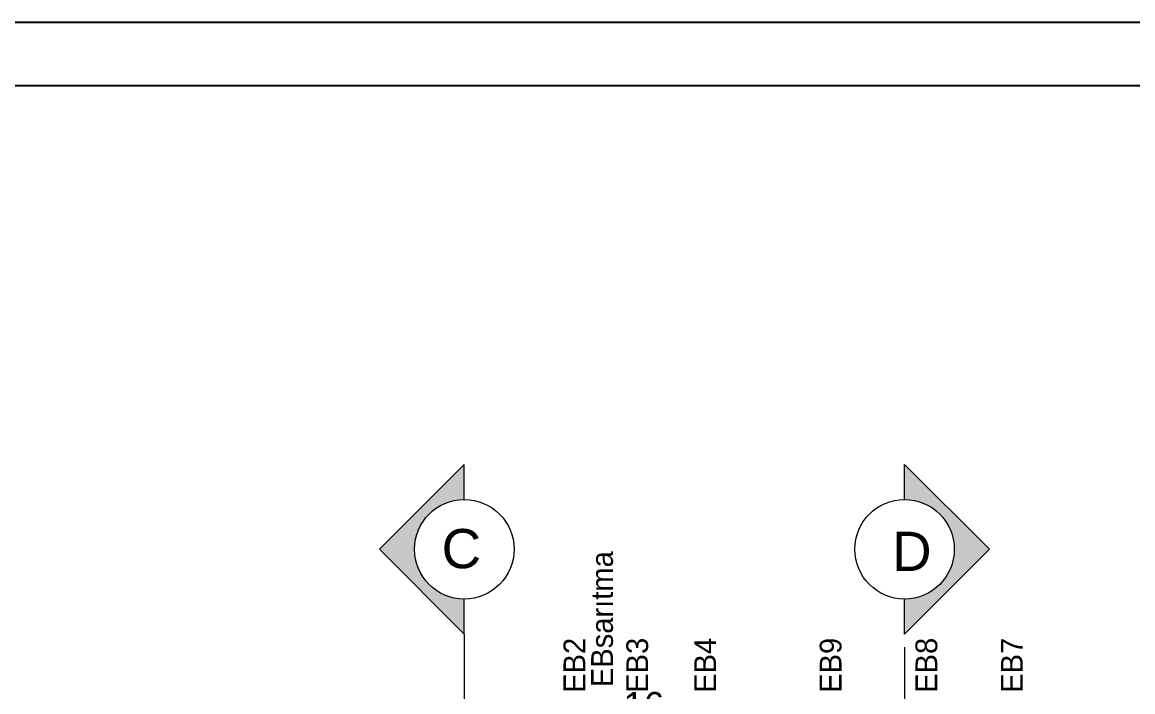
# Model space of a CAD drawing. Header units: millimetres. Extents: x 30084 to 42641, y -1284 to 1636.
# Drawn here: x 34789 to 35299, y 1329 to 1636 of the extents above; entities that cross this region are included whole.
import ezdxf
from ezdxf.enums import TextEntityAlignment as Align

# ---------------------------------------------------------------- set-up
doc = ezdxf.new("R2010")
doc.units = ezdxf.units.MM
for name, color, linetype, lineweight in [('ELK', 1, 'Continuous', 35), ('no3_duvar mevcut', 4, 'Continuous', 35), ('no3_yazı tefriş', 152, 'Continuous', 0)]:
    doc.layers.add(name, color=color, linetype=linetype, lineweight=lineweight)
doc.layers.add('S2000-025 Antet', color=7, linetype='Continuous')
doc.styles.add('20', font='GOTHIC.TTF', dxfattribs={"height": 10})
doc.styles.get("Standard").update_dxf_attribs({"font": 'arial.ttf'})
doc.dimstyles.new('ISO-25', dxfattribs={"dimtxt": 12, "dimasz": 2.5, "dimexe": 1.25, "dimexo": 0.625, "dimtad": 1, "dimdec": 0, "dimtxsty": 'Standard', "dimcen": 2.5, "dimadec": 0, "dimazin": 0, "dimtfac": 1, "dimtdec": 0, "dimtmove": 0, "dimatfit": 3, "dimfxl": 1, "dimarcsym": 0})

# ---------------------------------------------------------------- blocks, each defined once
blk = doc.blocks.new('*D148')
at = {"layer": 'Defpoints', "color": 0, "transparency": 16777216}
for p in [(35071.36, 1298.22), (35055.19, 1270.9), (35071.36, 1270.4)]:
    blk.add_point(p, dxfattribs=at)
at = {"layer": 'no3_duvar mevcut', "color": 0, "lineweight": -2, "transparency": 16777216}
for p, q in [((35063.28, 1298.22), (35065.77, 1315.61)), ((35065.77, 1315.61), (35083.07, 1315.61)), ((35057.69, 1298.22), (35068.86, 1298.22))]:
    blk.add_line(p, q, dxfattribs=at)
at = {"layer": 'no3_duvar mevcut', "color": 0, "linetype": 'Continuous', "lineweight": -2, "transparency": 16777216}
for p, q in [((35055.19, 1294.22), (35055.19, 1299.47)), ((35071.36, 1294.22), (35071.36, 1299.47))]:
    blk.add_line(p, q, dxfattribs=at)
at = {"layer": 'no3_duvar mevcut', "color": 0, "transparency": 16777216}
for points in [[(35057.69, 1298.64), (35057.69, 1297.81), (35055.19, 1298.22)], [(35068.86, 1298.64), (35068.86, 1297.81), (35071.36, 1298.22)]]:
    blk.add_solid(points, dxfattribs=at)
at = {"layer": 'no3_duvar mevcut', "color": 0, "transparency": 16777216, "insert": (35074.42, 1322.36), "char_height": 12, "attachment_point": 5}
blk.add_mtext('16', dxfattribs=at)

msp = doc.modelspace()

# ---------------------------------------------------------------- hatches: boundary and pattern name
at = {"layer": 'no3_yazı tefriş', "linetype": 'Continuous', "ltscale": 0.3}
for points in [[(34952.97, 1393.98), (34991.95, 1355), (34991.95, 1371.13, -1), (34991.95, 1416.82), (34991.95, 1432.95)], [(35233.12, 1393.98), (35194.14, 1355), (35194.14, 1371.13, 1), (35194.14, 1416.82), (35194.14, 1432.95)]]:
    msp.add_hatch(color=256, dxfattribs=at).paths.add_polyline_path(points)

# ---------------------------------------------------------------- linework, layer by layer
msp.add_lwpolyline([(34380.37, 1606.95), (38370.16, 1606.95), (38370.16, -1259.39), (34380.37, -1259.39)], close=True)
for p, q in [((34991.95, 1355), (34991.95, -991.51)), ((35194.14, 1349.05), (35194.14, -997.46))]:
    msp.add_line(p, q, dxfattribs=at)
for points in [[(34991.95, 1416.82), (34991.95, 1432.95), (34952.97, 1393.98), (34991.95, 1355), (34991.95, 1371.13)], [(35194.14, 1416.82), (35194.14, 1432.95), (35233.12, 1393.98), (35194.14, 1355), (35194.14, 1371.13)]]:
    msp.add_lwpolyline(points, dxfattribs=at)
for centre in [(34991.95, 1393.98), (35194.14, 1393.98)]:
    msp.add_circle(centre, 22.85, dxfattribs=at)
at = {"layer": 'S2000-025 Antet'}
msp.add_lwpolyline([(34345.37, 1635.97), (38380.16, 1635.97), (38380.16, -1284.39), (34345.37, -1284.39)], close=True, dxfattribs=at)

# ---------------------------------------------------------------- texts
at = {"layer": 'ELK', "color": 1, "style": '20'}
for s, p in [('EBsarıtma', (35060.21, 1361.87)), ('EB2', (35047.51, 1340.69)), ('EB3', (35076.38, 1340.69)), ('EB4', (35107.55, 1340.69)), ('EB9', (35165.18, 1340.69)), ('EB8', (35209.14, 1340.69)), ('EB7', (35248.39, 1340.69))]:
    msp.add_text(s, height=10, rotation=90, dxfattribs=at).set_placement(p, align=Align.CENTER)
at = {"layer": 'no3_yazı tefriş', "char_height": 18, "width": 486.3096}
for s, insert, attachment_point in [('\\pt18;C', (34999.69, 1385.01), 9), ('\\pt18;D', (35188.4, 1384.01), 7)]:
    msp.add_mtext(s, dxfattribs=dict(at, insert=insert, attachment_point=attachment_point))

# ---------------------------------------------------------------- dimensions: what is measured, and where the dimension line sits
at = {"layer": 'no3_duvar mevcut'}
dim = msp.add_linear_dim(base=(35071.36, 1298.22), p1=(35055.19, 1270.9), p2=(35071.36, 1270.4), dimstyle='ISO-25', override={"dimtmove": 1, "dimfxl": 4, "dimfxlon": 1}, dxfattribs=at)
dim.commit()
dim.dimension.update_dxf_attribs({"geometry": '*D148', "text_midpoint": (35066.39, 1315.61), "dimtype": 160})

doc.saveas('drawing.dxf')
